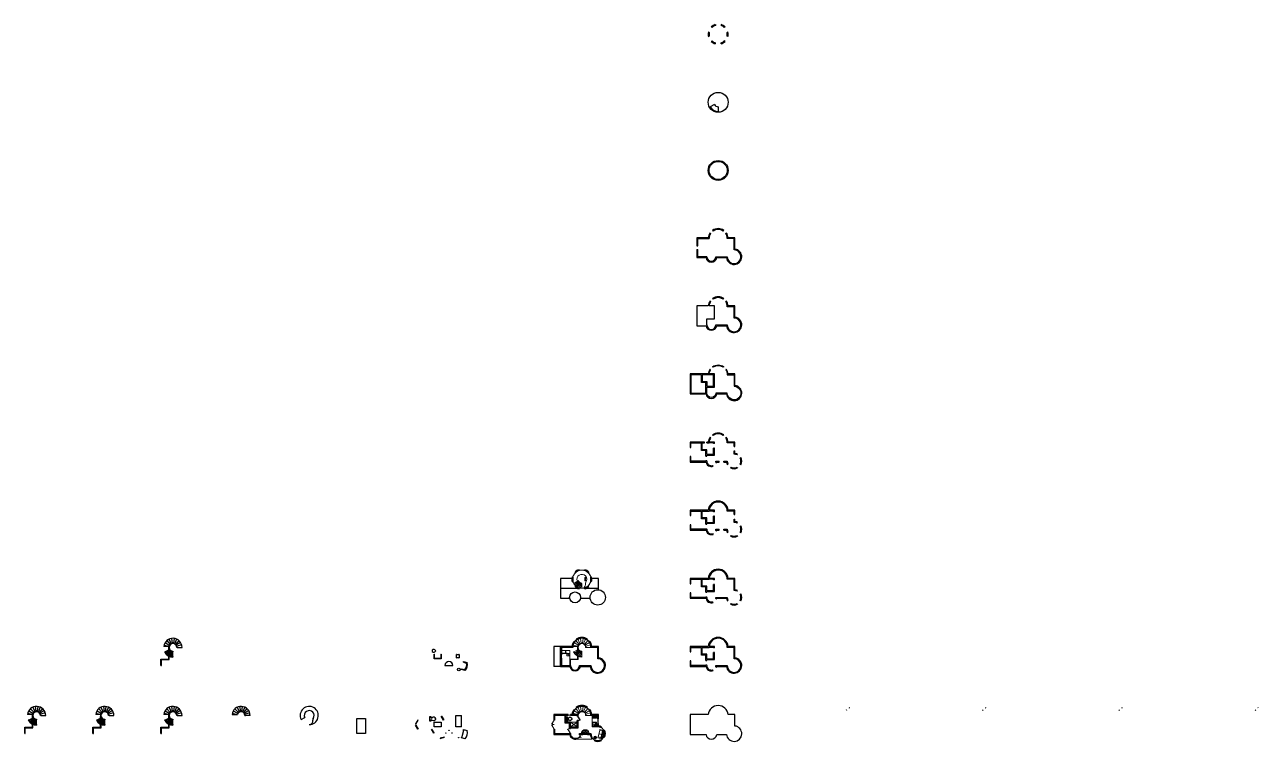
# Model space of a CAD drawing. Header units: inches. Extents: x -2679 to 3837, y 79 to 3866.
import ezdxf

# ---------------------------------------------------------------- set-up
doc = ezdxf.new("R2010")
doc.units = ezdxf.units.IN
doc.header["$MEASUREMENT"] = 0
doc.linetypes.add('DASHDOT', pattern=[1, 0.5, -0.25, 0, -0.25])
for name, color, linetype in [('3d 1st Floor', 248, 'Continuous'), ('Exterior Wall Center', 7, 'DASHDOT'), ('Exterior Walls', 170, 'Continuous'), ('Interior Wall Center', 50, 'DASHDOT'), ('Interior Walls', 152, 'Continuous'), ('Outline', 8, 'Continuous'), ('Roof', 32, 'Continuous')]:
    doc.layers.add(name, color=color, linetype=linetype)
for name, color, linetype, lineweight in [('Bathroom', 122, 'Continuous', 9), ('Door', 22, 'Continuous', 9), ('Furniture', 112, 'Continuous', 9), ('Kitchen', 94, 'Continuous', 9), ('Porch', 243, 'Continuous', 9), ('Railing', 190, 'Continuous', 9), ('Stair', 224, 'Continuous', 9), ('Windows', 12, 'Continuous', 9)]:
    doc.layers.add(name, color=color, linetype=linetype, lineweight=lineweight)

# ---------------------------------------------------------------- blocks, each defined once
blk = doc.blocks.new('Door - Left Hung 36 in.')
blk.add_lwpolyline([(0.8, -1.3), (0, 0), (31.2, 18), (31.9, 16.7)], close=True)
blk.add_arc((0, 0), 36, 0, 37.31013)
blk = doc.blocks.new('Door - Right Hung 36 in.')
blk.add_lwpolyline([(-0.8, -1.3), (0, 0), (-31.2, 18), (-31.9, 16.7)], close=True)
blk.add_arc((0, 0), 36, 142.68987, 180)
blk = doc.blocks.new('Toilet - top')
for p, q in [((-10, -8.5), (-8, -8.5)), ((-10, -9.5), (-10, -8.5)), ((-7, -9.5), (-10, -9.5)), ((-8, -8.5), (-8, -8)), ((-7, -8), (-7, -9.5)), ((-4, -8), (-6, -14)), ((4, -14), (-4, -14)), ((4, -8), (6, -14)), ((9.5, -6), (9.5, -2))]:
    blk.add_line(p, q)
blk.add_lwpolyline([(10.5, -8), (10.5, 0), (-10.5, 0), (-10.5, -8)], close=True)
for points in [[(-9.5, -2), (-9.5, -6)], [(8.5, -1), (-8.5, -1)], [(-8.5, -7), (8.5, -7)]]:
    blk.add_lwpolyline(points)
for centre, radius, start, end in [((-8.6, -1.9), 0.884, 81.8699, 188.1301), ((-8.6, -6.1), 0.884, 171.8699, 278.1301), ((3.5, -21.6), 12.2, 141.46911, 247.97143), ((4.2, -21.8), 11.3, 136.36773, 238.94682), ((0, -27.9), 4, 245.73182, 294.26817), ((0, -29), 4, 254.86053, 285.13947), ((-3.5, -21.6), 12.2, 292.02843, 38.53071), ((-4.2, -21.8), 11.3, 301.05301, 43.63209), ((8.6, -1.9), 0.884, 351.8699, 98.1301), ((8.6, -6.1), 0.884, 261.8699, 8.1301)]:
    blk.add_arc(centre, radius, start, end)
blk = doc.blocks.new('Faucet - single handle top')
for p, q in [((0.1, -0.3), (-2.3, -4.3)), ((-2.3, -4.3), (-1.4, -4.8)), ((-1.4, -4.8), (0.6, -0.5)), ((-0.1, -1.9), (3.6, -8.2)), ((4.4, -7.7), (0.7, -1.2))]:
    blk.add_line(p, q)
for points in [[(-0.9, -2), (-6, -2), (-6, 0), (6, 0), (6, -2), (1.2, -2)], [(0, -2), (-0.1, -2)]]:
    blk.add_lwpolyline(points)
for centre, radius, start, end in [((0, -1), 0.75, 269.2246, 216.2304), ((4, -7.9), 0.5, 210, 30)]:
    blk.add_arc(centre, radius, start, end)
blk = doc.blocks.new('Sofa - Roundback Loveseat 5 ft.')
at = {"linetype": 'Continuous'}
for p, q in [((-24, -33.99998), (-24, -11.46958)), ((-24, -32.44198), (24.00004, -32.44198)), ((-23.9998, -13.38178), (23.99986, -13.38178)), ((0, -32.44198), (0, -5.99998)), ((24.00004, -33.99998), (24.00004, -11.46958))]:
    blk.add_line(p, q, dxfattribs=at)
for points in [[(-24, -33.99998), (-30, -33.99998), (-30, -7.99998)], [(30.00004, -7.99998), (30.00004, -33.99998), (24.00004, -33.99998)]]:
    blk.add_lwpolyline(points, dxfattribs=at)
for centre, radius, start, end in [((0, -60.24998), 60.24998, 60.13715, 119.8628), ((0, -61.38438), 55.38444, 64.32083, 115.6792)]:
    blk.add_arc(centre, radius, start, end, dxfattribs=at)
blk = doc.blocks.new('Lamp - Table')
at = {"linetype": 'Continuous'}
for p, q in [((-1, 0), (-7, 0)), ((0, 3), (-3, 0)), ((-3, 0), (0, -3)), ((0, 7), (0, 1)), ((3, 0), (0, 3)), ((0, -3), (3, 0)), ((1, 0), (7, 0)), ((0, -1), (0, -7))]:
    blk.add_line(p, q, dxfattribs=at)
for radius in [7, 1]:
    blk.add_circle((0, 0), radius, dxfattribs=at)

msp = doc.modelspace()

# ---------------------------------------------------------------- linework, layer by layer
at = {"layer": '3d 1st Floor', "extrusion": (0, 1, 0)}
for p, q in [((1664.3, 243, 72), (1661, 246.3, 72)), ((2384.3, 243, 72), (2381, 246.3, 72)), ((3104.3, 243, 72), (3101, 246.3, 72)), ((3824.3, 243, 72), (3821, 246.3, 72))]:
    msp.add_line(p, q, dxfattribs=at)
at = {"layer": '3d 1st Floor'}
for p, q in [((1673.7, 259, 72), (1677, 255.7, 72)), ((2393.7, 259, 72), (2397, 255.7, 72)), ((3113.7, 259, 72), (3117, 255.7, 72)), ((3833.7, 259, 72), (3837, 255.7, 72))]:
    msp.add_line(p, q, dxfattribs=at)
at = {"layer": 'Bathroom'}
for p, q in [((204, 180), (240, 156)), ((240, 180), (204, 156)), ((204, 156), (204, 180)), ((204, 180), (240, 180)), ((240, 156), (204, 156)), ((240, 180), (240, 156))]:
    msp.add_line(p, q, dxfattribs=at)
at = {"layer": 'Exterior Wall Center'}
for p, q in [((180, 578.3), (153.7, 578.3)), ((153.7, 578.3), (153.7, 537)), ((213.8, 578.3), (180, 578.3)), ((350.3, 578.3), (314.2, 578.3)), ((350.3, 518.2), (350.3, 578.3)), ((153.7, 519), (153.7, 477.7)), ((153.7, 477.7), (201.8, 477.7)), ((254.2, 477.7), (309.8, 477.7)), ((180, 218.3), (117.7, 218.3)), ((117.7, 218.3), (117.7, 192)), ((192, 218.3), (180, 218.3)), ((213.8, 218.3), (204, 218.3)), ((350.3, 218.3), (314.2, 218.3)), ((350.3, 198), (350.3, 218.3)), ((117.7, 144), (117.7, 117.7)), ((350.3, 158.2), (350.3, 174)), ((117.7, 117.7), (201.8, 117.7)), ((254.2, 117.7), (270, 117.7)), ((294, 117.7), (309.8, 117.7))]:
    msp.add_line(p, q, dxfattribs=at)
for centre, radius, start, end in [((264, 936), 50.3, 107.35729, 132.64271), ((264, 936), 50.3, 47.35729, 72.64271), ((264, 936), 50.3, 167.35729, 192.64271), ((264, 936), 50.3, 347.35729, 12.64271), ((264, 936), 50.3, 227.35729, 252.64271), ((264, 936), 50.3, 287.35729, 312.64271), ((264, 576), 50.3, 145.31138, 177.40097), ((264, 576), 50.3, 55.31138, 124.68862), ((264, 576), 50.3, 2.59903, 34.68862), ((228, 480), 26.3, 184.97712, 354.84032), ((348, 480), 38.3, 183.41462, 86.58538), ((264, 216), 50.3, 55.31138, 124.68862), ((264, 216), 50.3, 145.31138, 177.40097), ((264, 216), 50.3, 2.59903, 34.68862), ((348, 120), 38.3, 63.26905, 86.58538), ((348, 120), 38.3, 333.26905, 26.73095), ((228, 120), 26.3, 184.97712, 287.83072), ((228, 120), 26.3, 342.16928, 355.02288), ((348, 120), 38.3, 183.41462, 206.73095), ((348, 120), 38.3, 243.26905, 296.73095)]:
    msp.add_arc(centre, radius, start, end, dxfattribs=at)
at = {"layer": 'Exterior Walls'}
for p, q in [((249, 986.4), (249, 981.6)), ((279, 986.4), (279, 981.6)), ((212.9, 948.2), (217, 945.8)), ((212.9, 923.8), (217, 926.2)), ((227.9, 974.2), (232, 971.8)), ((300.1, 974.2), (296, 971.8)), ((315.1, 948.2), (311, 945.8)), ((315.1, 923.8), (311, 926.2)), ((227.9, 897.8), (232, 900.2)), ((249, 885.6), (249, 890.4)), ((279, 885.6), (279, 890.4)), ((300.1, 897.8), (296, 900.2)), ((224.3, 603), (221, 606.3)), ((237, 615.7), (233.7, 619)), ((291, 615.7), (294.3, 619)), ((303.7, 603), (307, 606.3)), ((180, 580.6), (151.4, 580.6)), ((151.4, 580.6), (151.4, 537)), ((151.4, 537), (156, 537)), ((180, 580.1), (151.9, 580.1)), ((151.9, 580.1), (151.9, 537)), ((180, 576.5), (155.5, 576.5)), ((155.5, 576.5), (155.5, 537)), ((180, 576), (156, 576)), ((156, 576), (156, 537)), ((211.6, 580.6), (180, 580.6)), ((212.1, 580.1), (180, 580.1)), ((215.5, 576.5), (180, 576.5)), ((216, 576), (180, 576)), ((348, 576), (312, 576)), ((348.5, 576.5), (312.5, 576.5)), ((352.1, 580.1), (315.9, 580.1)), ((352.6, 580.6), (316.4, 580.6)), ((348, 516), (348, 576)), ((348.5, 516.5), (348.5, 576.5)), ((352.1, 519.9), (352.1, 580.1)), ((352.6, 520.3), (352.6, 580.6)), ((151.4, 519), (156, 519)), ((151.4, 519), (151.4, 475.4)), ((151.4, 475.4), (199.8, 475.4)), ((151.9, 519), (151.9, 475.9)), ((151.9, 475.9), (200.2, 475.9)), ((155.5, 519), (155.5, 479.5)), ((155.5, 479.5), (203.5, 479.5)), ((156, 519), (156, 480)), ((156, 480), (204, 480)), ((252, 480), (312, 480)), ((252.5, 479.5), (311.5, 479.5)), ((255.8, 475.9), (308.1, 475.9)), ((256.2, 475.4), (307.7, 475.4)), ((180, 220.6), (115.4, 220.6)), ((115.4, 220.6), (115.4, 192)), ((180, 220.1), (115.9, 220.1)), ((115.9, 220.1), (115.9, 192)), ((180, 216.5), (119.5, 216.5)), ((119.5, 216.5), (119.5, 192)), ((180, 216), (120, 216)), ((120, 216), (120, 192)), ((192, 220.6), (180, 220.6)), ((192, 220.1), (180, 220.1)), ((192, 216.5), (180, 216.5)), ((192, 216), (180, 216)), ((192, 216), (192, 220.6)), ((204, 216), (204, 220.6)), ((211.6, 220.6), (204, 220.6)), ((212.1, 220.1), (204, 220.1)), ((215.5, 216.5), (204, 216.5)), ((216, 216), (204, 216)), ((224.3, 243), (221, 246.3)), ((237, 255.7), (233.7, 259)), ((291, 255.7), (294.3, 259)), ((303.7, 243), (307, 246.3)), ((348, 216), (312, 216)), ((348.5, 216.5), (312.5, 216.5)), ((352.1, 220.1), (315.9, 220.1)), ((352.6, 220.6), (316.4, 220.6)), ((348, 198), (348, 216)), ((352.6, 198), (348, 198)), ((348.5, 198), (348.5, 216.5)), ((352.1, 198), (352.1, 220.1)), ((352.6, 198), (352.6, 220.6)), ((120, 192), (115.4, 192)), ((115.4, 144), (120, 144)), ((115.4, 144), (115.4, 115.4)), ((115.9, 144), (115.9, 115.9)), ((119.5, 144), (119.5, 119.5)), ((120, 144), (120, 120)), ((352.6, 174), (348, 174)), ((348, 156), (348, 174)), ((348.5, 156.5), (348.5, 174)), ((352.1, 159.9), (352.1, 174)), ((352.6, 160.3), (352.6, 174)), ((363.5, 152.5), (366.9, 155.9)), ((380.5, 135.5), (383.9, 138.9)), ((115.4, 115.4), (199.8, 115.4)), ((115.9, 115.9), (200.2, 115.9)), ((119.5, 119.5), (203.5, 119.5)), ((120, 120), (204, 120)), ((234.2, 96.8), (237.8, 93.2)), ((251.2, 113.8), (254.8, 110.2)), ((252, 120), (270, 120)), ((252.5, 119.5), (270, 119.5)), ((255.8, 115.9), (270, 115.9)), ((256.2, 115.4), (270, 115.4)), ((270, 115.4), (270, 120)), ((294, 120), (312, 120)), ((294, 115.4), (294, 120)), ((294, 119.5), (311.5, 119.5)), ((294, 115.9), (308.1, 115.9)), ((294, 115.4), (307.7, 115.4)), ((315.5, 104.5), (312.1, 101.1)), ((332.5, 87.5), (329.1, 84.1)), ((363.5, 87.5), (366.9, 84.1)), ((380.5, 104.5), (383.9, 101.1))]:
    msp.add_line(p, q, dxfattribs=at)
for centre, radius, start, end in [((264, 936), 52.6, 106.58205, 133.41795), ((264, 936), 52.1, 106.73936, 133.26064), ((264, 936), 48.5, 108.02343, 131.97657), ((264, 936), 48, 108.20996, 131.79004), ((264, 936), 52.6, 46.58205, 73.41795), ((264, 936), 52.1, 46.73936, 73.26064), ((264, 936), 48.5, 48.02343, 71.97657), ((264, 936), 48, 48.20996, 71.79004), ((264, 936), 52.6, 166.58205, 193.41795), ((264, 936), 52.1, 166.73936, 193.26064), ((264, 936), 48.5, 168.02343, 191.97657), ((264, 936), 48, 168.20996, 191.79004), ((264, 936), 48, 348.20996, 11.79004), ((264, 936), 48.5, 348.02343, 11.97657), ((264, 936), 52.1, 346.73936, 13.26064), ((264, 936), 52.6, 346.58205, 13.41795), ((264, 936), 52.6, 226.58205, 253.41795), ((264, 936), 52.1, 226.73936, 253.26064), ((264, 936), 48.5, 228.02343, 251.97657), ((264, 936), 48, 228.20996, 251.79004), ((264, 936), 48, 288.20996, 311.79004), ((264, 936), 48.5, 288.02343, 311.97657), ((264, 936), 52.1, 286.73936, 313.26064), ((264, 936), 52.6, 286.58205, 313.41795), ((264, 576), 52.6, 144.85951, 175.02288), ((264, 576), 52.1, 144.9513, 175.50679), ((264, 576), 48.5, 145.69866, 179.43271), ((264, 576), 48, 145.80692, 180), ((264, 576), 52.6, 54.85951, 125.14049), ((264, 576), 52.1, 54.9513, 125.0487), ((264, 576), 48.5, 55.69866, 124.30134), ((264, 576), 48, 55.80692, 124.19308), ((264, 576), 48, 0, 34.19308), ((264, 576), 48.5, 0.56729, 34.30134), ((264, 576), 52.1, 4.49321, 35.0487), ((264, 576), 52.6, 4.97712, 35.14049), ((228, 480), 28.6, 189.18739, 350.81261), ((228, 480), 28.1, 188.3546, 351.58775), ((228, 480), 24.5, 181.12352, 358.79215), ((228, 480), 24, 180, 0), ((348, 480), 40.6, 186.45518, 83.54482), ((348, 480), 40.1, 185.84262, 84.15738), ((348, 480), 36.5, 180.75391, 89.24609), ((348, 480), 36, 180, 90), ((264, 216), 52.6, 54.85951, 125.14049), ((264, 216), 52.1, 54.9513, 125.0487), ((264, 216), 48.5, 55.69866, 124.30134), ((264, 216), 48, 55.80692, 124.19308), ((264, 216), 52.6, 144.85951, 175.02288), ((264, 216), 52.1, 144.9513, 175.50679), ((264, 216), 48.5, 145.69866, 179.43271), ((264, 216), 48, 145.80692, 180), ((264, 216), 48, 0, 34.19308), ((264, 216), 48.5, 0.56729, 34.30134), ((264, 216), 52.1, 4.49321, 35.0487), ((264, 216), 52.6, 4.97712, 35.14049), ((348, 120), 36, 64.47122, 90), ((348, 120), 36.5, 64.2049, 89.24609), ((348, 120), 40.1, 62.42164, 84.15738), ((348, 120), 40.6, 62.20899, 83.54482), ((348, 120), 36, 334.47122, 25.52878), ((348, 120), 36.5, 334.2049, 25.7951), ((348, 120), 40.1, 332.42164, 27.57836), ((348, 120), 40.6, 332.20899, 27.79101), ((228, 120), 28.6, 189.18739, 290.1548), ((228, 120), 28.1, 188.3546, 289.70047), ((228, 120), 24.5, 181.12352, 285.64653), ((228, 120), 24, 180, 285), ((228, 120), 24, 345, 0), ((228, 120), 24.5, 344.35347, 358.87648), ((228, 120), 28.1, 340.29953, 351.6454), ((228, 120), 28.6, 339.8452, 350.81261), ((348, 120), 40.6, 186.45518, 207.79101), ((348, 120), 40.1, 185.84262, 207.57836), ((348, 120), 36.5, 180.75391, 205.7951), ((348, 120), 36, 180, 205.52878), ((348, 120), 40.6, 242.20899, 297.79101), ((348, 120), 40.1, 242.42164, 297.57836), ((348, 120), 36.5, 244.2049, 295.7951), ((348, 120), 36, 244.47122, 295.52878)]:
    msp.add_arc(centre, radius, start, end, dxfattribs=at)
at = {"layer": 'Furniture'}
msp.add_line((221, 914.6), (240.2, 925.7), dxfattribs=at)
at = {"layer": 'Furniture', "linetype": 'Continuous'}
for p, q in [((280.2, 944.5), (281.2, 944.5)), ((280.2, 927.5), (280.2, 944.5)), ((280.2, 927.5), (281.2, 927.5)), ((282.1, 938), (283.2, 938)), ((283.2, 934), (282.1, 934)), ((283.2, 944.5), (284.2, 944.5)), ((283.2, 927.5), (283.2, 944.5)), ((283.2, 927.5), (284.2, 927.5)), ((287.8, 946.5), (285.2, 946.5)), ((285.2, 942.5), (289.1, 942.5)), ((289.1, 929.5), (285.2, 929.5)), ((285.2, 925.5), (287.8, 925.5)), ((156, 480), (156, 560)), ((156, 560), (200.6, 560)), ((156, 545.6), (185.4, 545.6)), ((185.4, 543.2), (156, 543.2)), ((156.9, 558.8), (177.7, 558.8)), ((156.9, 545.6), (156.9, 558.8)), ((177.7, 558.8), (177.7, 545.6)), ((178.9, 558.8), (199.7, 558.8)), ((178.9, 545.6), (178.9, 558.8)), ((200.6, 530.4), (185.4, 545.6)), ((185.4, 545.6), (185.4, 530.4)), ((185.4, 530.4), (200.6, 530.4)), ((199.7, 543.6), (187.4, 543.6)), ((199.7, 558.8), (199.7, 543.6)), ((200.6, 560), (200.6, 480)), ((200.6, 480), (156, 480)), ((261, 120), (303, 120))]:
    msp.add_line(p, q, dxfattribs=at)
for points in [[(300.1, 130.6), (298.4, 131), (294.5, 131.8), (291.1, 132.4), (288.3, 132.9), (286, 133.3), (284.1, 133.5), (282.4, 133.7), (281.1, 133.9), (279.9, 134), (278.9, 134.1), (277.9, 134.2), (277, 134.2), (276.2, 134.3), (275.3, 134.3), (274.3, 134.4), (273.2, 134.4), (272, 134.4), (270.7, 134.4), (269.2, 134.4), (267.7, 134.4), (266.7, 134.4)], [(272.8, 138.9), (274.6, 139), (277.2, 139.1), (279.6, 139.2), (281.8, 139.3), (283.8, 139.3), (285.7, 139.4), (287.5, 139.3), (289.4, 139.3), (290.4, 139.2)], [(261.9, 125.9), (264, 125.7), (266.5, 125.4), (268.6, 125.2), (270.4, 124.9), (271.8, 124.6), (273, 124.4), (274, 124.1), (274.9, 123.9), (275.7, 123.7), (276.4, 123.4), (277.1, 123.2), (277.8, 123), (278.4, 122.7), (279, 122.5), (279.5, 122.3), (280.1, 122), (280.6, 121.8), (281.1, 121.5), (281.6, 121.3), (282, 121), (282.5, 120.8), (282.9, 120.5), (283.2, 120.3), (283.6, 120)], [(263.4, 129.8), (266.4, 129.5), (270.9, 129), (274.7, 128.5), (277.9, 128.1), (280.5, 127.8), (282.6, 127.5), (284.4, 127.2), (286, 126.9), (287.4, 126.6), (288.6, 126.3), (289.8, 126.1), (290.9, 125.8), (291.9, 125.5), (292.9, 125.3), (293.8, 125), (294.7, 124.7), (295.6, 124.4), (296.6, 124.1), (297.5, 123.8), (298.5, 123.5), (299.5, 123.1), (300.6, 122.8), (301.8, 122.4), (302.9, 122)]]:
    msp.add_lwpolyline(points, dxfattribs=at)
at = {"layer": 'Furniture'}
for centre, radius, start, end in [((264, 936), 48, 270, 206.41668), ((264, 936), 26, 321.87998, 203.3659), ((293.1, 913.2), 11, 141.87998, 192.39639), ((264, 906.8), 18.8, 270, 12.39639), ((282, 120), 21, 0, 180)]:
    msp.add_arc(centre, radius, start, end, dxfattribs=at)
at = {"layer": 'Furniture', "linetype": 'Continuous'}
for centre, radius, start, end in [((245.5, 936), 36.6, 346.5803, 13.4197), ((286.7, 944.5), 2.5, 126.8699, 233.1301), ((286.7, 927.5), 2.5, 126.8699, 233.1301)]:
    msp.add_arc(centre, radius, start, end, dxfattribs=at)
at = {"layer": 'Interior Wall Center'}
for p, q in [((177.7, 177.7), (177.7, 216)), ((242.3, 218.3), (216.1, 218.3)), ((242.3, 213), (242.3, 218.3)), ((201.7, 177.7), (177.7, 177.7)), ((201.7, 156), (201.7, 177.7)), ((201.7, 147), (201.7, 156)), ((204, 153.7), (242.3, 153.7)), ((242.3, 153.7), (242.3, 189))]:
    msp.add_line(p, q, dxfattribs=at)
msp.add_lwpolyline([(201.7, 120), (201.7, 123)], dxfattribs=at)
at = {"layer": 'Interior Walls'}
for p, q in [((175.4, 175.4), (175.4, 216)), ((175.4, 216), (180, 216)), ((175.9, 175.9), (175.9, 216)), ((179.5, 179.5), (179.5, 216)), ((180, 180), (180, 216)), ((240.5, 216.5), (216, 216.5)), ((240, 216), (216, 216)), ((244.6, 220.6), (216.2, 220.6)), ((244.1, 220.1), (216.2, 220.1)), ((240, 213), (240, 216)), ((244.6, 213), (240, 213)), ((240.5, 213), (240.5, 216.5)), ((244.1, 213), (244.1, 220.1)), ((244.6, 213), (244.6, 220.6)), ((199.4, 175.4), (175.4, 175.4)), ((199.9, 175.9), (175.9, 175.9)), ((203.5, 179.5), (179.5, 179.5)), ((204, 180), (180, 180)), ((199.4, 156), (199.4, 175.4)), ((199.4, 147), (199.4, 156)), ((199.4, 147), (204, 147)), ((199.9, 156), (199.9, 175.9)), ((199.9, 147), (199.9, 156)), ((203.5, 156), (203.5, 179.5)), ((203.5, 147), (203.5, 156)), ((204, 156), (204, 180)), ((204, 147), (204, 156)), ((204, 156), (240, 156)), ((204, 155.5), (240.5, 155.5)), ((204, 151.9), (244.1, 151.9)), ((204, 151.4), (244.6, 151.4)), ((240, 156), (240, 189)), ((244.6, 189), (240, 189)), ((240.5, 155.5), (240.5, 189)), ((244.1, 151.9), (244.1, 189)), ((244.6, 151.4), (244.6, 189)), ((199.4, 123), (204, 123)), ((199.4, 120), (204, 120))]:
    msp.add_line(p, q, dxfattribs=at)
for points in [[(199.4, 120), (199.4, 123)], [(199.9, 120), (199.9, 123)], [(203.5, 120), (203.5, 123)], [(204, 120), (204, 123)]]:
    msp.add_lwpolyline(points, dxfattribs=at)
msp.add_arc((264, 216), 48, 174.54868, 180, dxfattribs=at)
at = {"layer": 'Kitchen'}
for p, q in [((318, 156), (318, 216)), ((318, 216), (348, 216)), ((321, 201), (321, 213)), ((342, 213), (321, 213)), ((342, 201), (321, 201)), ((342, 213), (342, 201)), ((348, 156), (348, 216)), ((348, 156), (318, 156)), ((337, 180), (337, 159))]:
    msp.add_line(p, q, dxfattribs=at)
for points in [[(321, 160.5), (321, 178.5)], [(322.5, 180), (339.5, 180)], [(322.5, 161.5), (322.5, 177.5)], [(339.5, 159), (322.5, 159)], [(323.5, 178.5), (334.5, 178.5)], [(334.5, 160.5), (323.5, 160.5)], [(335.5, 177.5), (335.5, 161.5)], [(341, 178.5), (341, 160.5)]]:
    msp.add_lwpolyline(points, dxfattribs=at)
for centre, radius in [((327, 207), 4), ((327, 207), 3), ((327, 207), 2), ((327, 207), 1), ((336, 207), 3), ((336, 207), 2), ((336, 207), 1), ((329, 169.5), 1), ((329, 169.5), 0.5)]:
    msp.add_circle(centre, radius, dxfattribs=at)
for centre, radius, start, end in [((322.5, 178.5), 1.5, 90, 180), ((322.5, 160.5), 1.5, 180, 270), ((323.5, 177.5), 1, 90, 180), ((323.5, 161.5), 1, 180, 270), ((334.5, 177.5), 1, 0, 90), ((334.5, 161.5), 1, 270, 0), ((339.5, 178.5), 1.5, 0, 90), ((339.5, 160.5), 1.5, 270, 0)]:
    msp.add_arc(centre, radius, start, end, dxfattribs=at)
at = {"layer": 'Outline'}
for p, q in [((947.9, 3854.2), (952, 3851.8)), ((969, 3866.4), (969, 3861.6)), ((999, 3866.4), (999, 3861.6)), ((1020.1, 3854.2), (1016, 3851.8)), ((932.9, 3828.2), (937, 3825.8)), ((932.9, 3803.8), (937, 3806.2)), ((947.9, 3777.8), (952, 3780.2)), ((1020.1, 3777.8), (1016, 3780.2)), ((1035.1, 3828.2), (1031, 3825.8)), ((1035.1, 3803.8), (1031, 3806.2)), ((969, 3765.6), (969, 3770.4)), ((999, 3765.6), (999, 3770.4)), ((964.1, 3444.5), (942.4, 3432)), ((984, 3433), (984, 3408)), ((931.6, 2740.6), (871.4, 2740.6)), ((871.4, 2740.6), (871.4, 2697)), ((941, 2766.3), (944.3, 2763)), ((953.7, 2779), (957, 2775.7)), ((1011, 2775.7), (1014.3, 2779)), ((1023.7, 2763), (1027, 2766.3)), ((1072.6, 2740.6), (1036.4, 2740.6)), ((1072.6, 2680.3), (1072.6, 2740.6)), ((871.4, 2697), (876, 2697)), ((871.4, 2679), (871.4, 2635.4)), ((871.4, 2679), (876, 2679)), ((876, 2697), (876, 2736)), ((876, 2736), (936, 2736)), ((876, 2640), (876, 2679)), ((1068, 2736), (1032, 2736)), ((1068, 2676), (1068, 2736)), ((871.4, 2635.4), (919.8, 2635.4)), ((924, 2640), (876, 2640)), ((972, 2640), (1032, 2640)), ((976.2, 2635.4), (1027.7, 2635.4)), ((953.7, 2419), (957, 2415.7)), ((1011, 2415.7), (1014.3, 2419)), ((931.6, 2380.6), (871.4, 2380.6)), ((871.4, 2380.6), (871.4, 2275.4)), ((964.6, 2380.6), (936.2, 2380.6)), ((941, 2406.3), (944.3, 2403)), ((964.6, 2311.4), (964.6, 2380.6)), ((1023.7, 2403), (1027, 2406.3)), ((1068, 2376), (1032, 2376)), ((1072.6, 2380.6), (1036.4, 2380.6)), ((1068, 2316), (1068, 2376)), ((1072.6, 2320.3), (1072.6, 2380.6)), ((924, 2280), (924, 2311.4)), ((924, 2311.4), (964.6, 2311.4)), ((871.4, 2275.4), (919.8, 2275.4)), ((972, 2280), (1032, 2280)), ((976.2, 2275.4), (1027.7, 2275.4)), ((957, 1695.7), (953.7, 1699)), ((1011, 1695.7), (1014.3, 1699)), ((912, 1660.6), (835.4, 1660.6)), ((835.4, 1660.6), (835.4, 1632)), ((835.4, 1632), (840, 1632)), ((840, 1632), (840, 1656)), ((840, 1656), (895.4, 1656)), ((895.4, 1615.4), (895.4, 1656)), ((900, 1620), (900, 1656)), ((900, 1656), (912, 1656)), ((912, 1656), (912, 1660.6)), ((931.6, 1660.6), (924, 1660.6)), ((924, 1656), (924, 1660.6)), ((924, 1656), (936, 1656)), ((960, 1656), (936, 1656)), ((964.6, 1660.6), (936.2, 1660.6)), ((944.3, 1683), (941, 1686.3)), ((960, 1653), (960, 1656)), ((964.6, 1653), (960, 1653)), ((964.6, 1653), (964.6, 1660.6)), ((1023.7, 1683), (1027, 1686.3)), ((1068, 1656), (1032, 1656)), ((1072.6, 1660.6), (1036.4, 1660.6)), ((1068, 1638), (1068, 1656)), ((1068, 1638), (1072.6, 1638)), ((1072.6, 1638), (1072.6, 1660.6)), ((840, 1584), (835.4, 1584)), ((835.4, 1584), (835.4, 1555.4)), ((840, 1560), (840, 1584)), ((919.4, 1615.4), (895.4, 1615.4)), ((924, 1620), (900, 1620)), ((919.4, 1596), (919.4, 1615.4)), ((919.4, 1587), (919.4, 1596)), ((919.4, 1587), (924, 1587)), ((924, 1596), (924, 1620)), ((924, 1596), (960, 1596)), ((924, 1587), (924, 1591.4)), ((924, 1591.4), (964.6, 1591.4)), ((960, 1596), (960, 1629)), ((964.6, 1629), (960, 1629)), ((964.6, 1591.4), (964.6, 1629)), ((1068, 1596), (1068, 1614)), ((1068, 1614), (1072.6, 1614)), ((1072.6, 1600.3), (1072.6, 1614)), ((1083.5, 1592.5), (1086.9, 1595.9)), ((1100.5, 1575.5), (1103.9, 1578.9)), ((835.4, 1555.4), (919.8, 1555.4)), ((919.4, 1560), (840, 1560)), ((919.4, 1563), (924, 1563)), ((954.2, 1536.8), (957.8, 1533.2)), ((974.8, 1550.2), (971.2, 1553.8)), ((972, 1560), (990, 1560)), ((976.2, 1555.4), (990, 1555.4)), ((990, 1555.4), (990, 1560)), ((1014, 1560), (1032, 1560)), ((1014, 1555.4), (1014, 1560)), ((1014, 1555.4), (1027.7, 1555.4)), ((1032.1, 1541.1), (1035.5, 1544.5)), ((1049.1, 1524.1), (1052.5, 1527.5)), ((1083.5, 1527.5), (1086.9, 1524.1)), ((1103.9, 1541.1), (1100.5, 1544.5)), ((931.6, 1300.6), (835.4, 1300.6)), ((835.4, 1300.6), (835.4, 1272)), ((835.4, 1272), (840, 1272)), ((840, 1272), (840, 1296)), ((840, 1296), (895.4, 1296)), ((895.4, 1255.4), (895.4, 1296)), ((919.4, 1255.4), (895.4, 1255.4)), ((900, 1260), (900, 1296)), ((900, 1296), (936, 1296)), ((924, 1260), (900, 1260)), ((919.4, 1236), (919.4, 1255.4)), ((924, 1236), (924, 1260)), ((960, 1296), (936, 1296)), ((964.6, 1300.6), (936.2, 1300.6)), ((960, 1293), (960, 1296)), ((964.6, 1293), (960, 1293)), ((960, 1236), (960, 1269)), ((964.6, 1269), (960, 1269)), ((964.6, 1293), (964.6, 1300.6)), ((964.6, 1231.4), (964.6, 1269)), ((1068, 1296), (1032, 1296)), ((1072.6, 1300.6), (1036.4, 1300.6)), ((1068, 1278), (1068, 1296)), ((1068, 1278), (1072.6, 1278)), ((1068, 1236), (1068, 1254)), ((1068, 1254), (1072.6, 1254)), ((1072.6, 1278), (1072.6, 1300.6)), ((1072.6, 1240.3), (1072.6, 1254)), ((840, 1224), (835.4, 1224)), ((835.4, 1224), (835.4, 1195.4)), ((835.4, 1195.4), (919.8, 1195.4)), ((840, 1200), (840, 1224)), ((919.4, 1200), (840, 1200)), ((919.4, 1227), (919.4, 1236)), ((919.4, 1227), (924, 1227)), ((919.4, 1203), (924, 1203)), ((924, 1236), (960, 1236)), ((924, 1227), (924, 1231.4)), ((924, 1231.4), (964.6, 1231.4)), ((954.2, 1176.8), (957.8, 1173.2)), ((974.8, 1190.2), (971.2, 1193.8)), ((972, 1200), (990, 1200)), ((976.2, 1195.4), (990, 1195.4)), ((990, 1195.4), (990, 1200)), ((1014, 1200), (1032, 1200)), ((1014, 1195.4), (1014, 1200)), ((1014, 1195.4), (1027.7, 1195.4)), ((1032.1, 1181.1), (1035.5, 1184.5)), ((1083.5, 1232.5), (1086.9, 1235.9)), ((1100.5, 1215.5), (1103.9, 1218.9)), ((1103.9, 1181.1), (1100.5, 1184.5)), ((1049.1, 1164.1), (1052.5, 1167.5)), ((1083.5, 1167.5), (1086.9, 1164.1)), ((931.6, 940.6), (835.4, 940.6)), ((835.4, 940.6), (835.4, 912)), ((840, 912), (840, 936)), ((840, 936), (895.4, 936)), ((895.4, 895.4), (895.4, 936)), ((900, 900), (900, 936)), ((900, 936), (936, 936)), ((960, 936), (936, 936)), ((964.6, 940.6), (936.2, 940.6)), ((960, 933), (960, 936)), ((964.6, 933), (960, 933)), ((964.6, 933), (964.6, 940.6)), ((1068, 936), (1032, 936)), ((1072.6, 940.6), (1036.4, 940.6)), ((1068, 876), (1068, 936)), ((1072.6, 880.3), (1072.6, 940.6)), ((835.4, 912), (840, 912)), ((840, 864), (835.4, 864)), ((835.4, 864), (835.4, 835.4)), ((840, 840), (840, 864)), ((919.4, 895.4), (895.4, 895.4)), ((924, 900), (900, 900)), ((919.4, 876), (919.4, 895.4)), ((919.4, 867), (919.4, 876)), ((919.4, 867), (924, 867)), ((924, 876), (924, 900)), ((924, 876), (960, 876)), ((924, 867), (924, 871.4)), ((924, 871.4), (964.6, 871.4)), ((960, 876), (960, 909)), ((964.6, 909), (960, 909)), ((964.6, 871.4), (964.6, 909)), ((1083.5, 872.5), (1086.9, 875.9)), ((1100.5, 855.5), (1103.9, 858.9)), ((835.4, 835.4), (919.8, 835.4)), ((919.4, 840), (840, 840)), ((919.4, 843), (924, 843)), ((954.2, 816.8), (957.8, 813.2)), ((974.8, 830.2), (971.2, 833.8)), ((972, 840), (1032, 840)), ((976.2, 835.4), (1027.7, 835.4)), ((1032.1, 821.1), (1035.5, 824.5)), ((1049.1, 804.1), (1052.5, 807.5)), ((1083.5, 807.5), (1086.9, 804.1)), ((1103.9, 821.1), (1100.5, 824.5)), ((-1942.4, 588.4), (-1918.2, 581.9)), ((-1936.9, 601.1), (-1915.6, 588)), ((-1928.1, 611.7), (-1911.4, 593.1)), ((-1916.7, 619.3), (-1905.9, 596.7)), ((-1903.5, 623.4), (-1899.6, 598.7)), ((-1889.7, 623.6), (-1893, 598.8)), ((-1876.5, 619.9), (-1886.7, 597)), ((-1864.8, 612.5), (-1881.1, 593.5)), ((-1855.7, 602.1), (-1876.7, 588.5)), ((-1850, 589.6), (-1874, 582.5)), ((-1918.5, 580.6), (-1943.8, 580.6)), ((-1937.6, 552), (-1940.2, 550.5)), ((-1937.6, 552), (-1915.9, 564.5)), ((-1914, 561.7), (-1933.5, 546.1)), ((-1911.6, 559.2), (-1928.6, 540.8)), ((-1908.9, 557), (-1923, 536.3)), ((-1918.4, 533.6), (-1918.4, 571.1)), ((-1918.4, 514.4), (-1918.4, 530.2)), ((-1906, 555.3), (-1916.8, 532.8)), ((-1915.4, 571.4), (-1915.4, 580.6)), ((-1915.4, 532.1), (-1915.4, 563.8)), ((-1915.4, 511.4), (-1915.4, 528.9)), ((-1902.8, 554.1), (-1910.1, 530.1)), ((-1899.4, 553.3), (-1903.2, 528.5)), ((-1896, 556), (-1896, 553)), ((-1896, 528), (-1896, 553)), ((-1896, 528), (-1896, 525)), ((-1873, 576), (-1876, 576)), ((-1873, 576), (-1848, 576)), ((-526, 562), (-526, 554)), ((-516, 516), (-516, 540)), ((-516, 540), (-514.5, 540)), ((-514.5, 517.5), (-514.5, 540)), ((-481.5, 540), (-481.5, 517.5)), ((-481.5, 540), (-480, 540)), ((-480, 540), (-480, 516)), ((931.6, 580.6), (835.4, 580.6)), ((835.4, 580.6), (835.4, 552)), ((835.4, 552), (840, 552)), ((840, 552), (840, 576)), ((840, 576), (895.4, 576)), ((895.4, 535.4), (895.4, 576)), ((919.4, 535.4), (895.4, 535.4)), ((900, 540), (900, 576)), ((900, 576), (936, 576)), ((924, 540), (900, 540)), ((919.4, 516), (919.4, 535.4)), ((924, 516), (924, 540)), ((960, 576), (936, 576)), ((964.6, 580.6), (936.2, 580.6)), ((960, 573), (960, 576)), ((964.6, 573), (960, 573)), ((960, 516), (960, 549)), ((964.6, 549), (960, 549)), ((964.6, 573), (964.6, 580.6)), ((964.6, 511.4), (964.6, 549)), ((1068, 576), (1032, 576)), ((1072.6, 580.6), (1036.4, 580.6)), ((1068, 516), (1068, 576)), ((1072.6, 520.3), (1072.6, 580.6)), ((-1959, 480), (-1959, 514.4)), ((-1959, 514.4), (-1918.4, 514.4)), ((-1959, 480), (-1956, 480)), ((-1956, 480), (-1956, 511.4)), ((-1956, 511.4), (-1915.4, 511.4)), ((-480, 516), (-516, 516)), ((-481.5, 517.5), (-514.5, 517.5)), ((840, 504), (835.4, 504)), ((835.4, 504), (835.4, 475.4)), ((835.4, 475.4), (919.8, 475.4)), ((840, 480), (840, 504)), ((919.4, 480), (840, 480)), ((919.4, 507), (919.4, 516)), ((919.4, 507), (924, 507)), ((919.4, 483), (924, 483)), ((924, 516), (960, 516)), ((924, 507), (924, 511.4)), ((924, 511.4), (964.6, 511.4)), ((954.2, 456.8), (957.8, 453.2)), ((974.8, 470.2), (971.2, 473.8)), ((972, 480), (1032, 480)), ((976.2, 475.4), (1027.7, 475.4)), ((-2623.5, 263.4), (-2619.6, 238.7)), ((-2609.7, 263.6), (-2613, 238.8)), ((-2263.5, 263.4), (-2259.6, 238.7)), ((-2249.7, 263.6), (-2253, 238.8)), ((-1903.5, 263.4), (-1899.6, 238.7)), ((-1889.7, 263.6), (-1893, 238.8)), ((-1543.5, 263.4), (-1539.6, 238.7)), ((-1529.7, 263.6), (-1533, 238.8)), ((-2638.5, 220.6), (-2663.8, 220.6)), ((-2662.4, 228.4), (-2638.2, 221.9)), ((-2657.6, 192), (-2635.9, 204.5)), ((-2656.9, 241.1), (-2635.6, 228)), ((-2634, 201.7), (-2653.5, 186.1)), ((-2631.6, 199.2), (-2648.6, 180.8)), ((-2648.1, 251.7), (-2631.4, 233.1)), ((-2628.9, 197), (-2643, 176.3)), ((-2638.4, 173.6), (-2638.4, 211.1)), ((-2636.7, 259.3), (-2625.9, 236.7)), ((-2635.4, 211.4), (-2635.4, 220.6)), ((-2635.4, 172.1), (-2635.4, 203.8)), ((-2616, 196), (-2616, 193)), ((-2596.5, 259.9), (-2606.7, 237)), ((-2584.8, 252.5), (-2601.1, 233.5)), ((-2575.7, 242.1), (-2596.7, 228.5)), ((-2593, 216), (-2596, 216)), ((-2570, 229.6), (-2594, 222.5)), ((-2593, 216), (-2568, 216)), ((-2278.5, 220.6), (-2303.8, 220.6)), ((-2302.4, 228.4), (-2278.2, 221.9)), ((-2297.6, 192), (-2275.9, 204.5)), ((-2296.9, 241.1), (-2275.6, 228)), ((-2274, 201.7), (-2293.5, 186.1)), ((-2271.6, 199.2), (-2288.6, 180.8)), ((-2288.1, 251.7), (-2271.4, 233.1)), ((-2268.9, 197), (-2283, 176.3)), ((-2278.4, 173.6), (-2278.4, 211.1)), ((-2276.7, 259.3), (-2265.9, 236.7)), ((-2275.4, 211.4), (-2275.4, 220.6)), ((-2275.4, 172.1), (-2275.4, 203.8)), ((-2256, 196), (-2256, 193)), ((-2236.5, 259.9), (-2246.7, 237)), ((-2224.8, 252.5), (-2241.1, 233.5)), ((-2215.7, 242.1), (-2236.7, 228.5)), ((-2233, 216), (-2236, 216)), ((-2210, 229.6), (-2234, 222.5)), ((-2233, 216), (-2208, 216)), ((-1918.5, 220.6), (-1943.8, 220.6)), ((-1942.4, 228.4), (-1918.2, 221.9)), ((-1937.6, 192), (-1915.9, 204.5)), ((-1936.9, 241.1), (-1915.6, 228)), ((-1914, 201.7), (-1933.5, 186.1)), ((-1911.6, 199.2), (-1928.6, 180.8)), ((-1928.1, 251.7), (-1911.4, 233.1)), ((-1908.9, 197), (-1923, 176.3)), ((-1918.4, 173.6), (-1918.4, 211.1)), ((-1916.7, 259.3), (-1905.9, 236.7)), ((-1915.4, 211.4), (-1915.4, 220.6)), ((-1915.4, 172.1), (-1915.4, 203.8)), ((-1896, 196), (-1896, 193)), ((-1876.5, 259.9), (-1886.7, 237)), ((-1864.8, 252.5), (-1881.1, 233.5)), ((-1855.7, 242.1), (-1876.7, 228.5)), ((-1873, 216), (-1876, 216)), ((-1850, 229.6), (-1874, 222.5)), ((-1873, 216), (-1848, 216)), ((-1583.8, 220.6), (-1558.5, 220.6)), ((-1582.4, 228.4), (-1558.2, 221.9)), ((-1576.9, 241.1), (-1555.6, 228)), ((-1568.1, 251.7), (-1551.4, 233.1)), ((-1558.5, 220.6), (-1555.4, 220.6)), ((-1558.5, 220.6), (-1555.4, 220.6)), ((-1558.5, 220.6), (-1555.4, 220.6)), ((-1556.7, 259.3), (-1545.9, 236.7)), ((-1516.5, 259.9), (-1526.7, 237)), ((-1504.8, 252.5), (-1521.1, 233.5)), ((-1495.7, 242.1), (-1516.7, 228.5)), ((-1516, 216), (-1513, 216)), ((-1516, 216), (-1513, 216)), ((-1516, 216), (-1513, 216)), ((-1490, 229.6), (-1514, 222.5)), ((-1488, 216), (-1513, 216)), ((-1219, 194.6), (-1199.8, 205.7)), ((-532, 202), (-526, 204)), ((-402, 156), (-402, 216)), ((-402, 216), (-372, 216)), ((-372, 156), (-372, 216)), ((931.6, 220.6), (835.4, 220.6)), ((835.4, 220.6), (835.4, 115.4)), ((1072.6, 220.6), (1036.4, 220.6)), ((1072.6, 160.3), (1072.6, 220.6)), ((-2679, 120), (-2679, 154.4)), ((-2679, 154.4), (-2638.4, 154.4)), ((-2676, 120), (-2676, 151.4)), ((-2676, 151.4), (-2635.4, 151.4)), ((-2657.6, 192), (-2660.2, 190.5)), ((-2638.4, 154.4), (-2638.4, 170.2)), ((-2626, 195.3), (-2636.8, 172.8)), ((-2635.4, 151.4), (-2635.4, 168.9)), ((-2622.8, 194.1), (-2630.1, 170.1)), ((-2619.4, 193.3), (-2623.2, 168.5)), ((-2616, 168), (-2616, 193)), ((-2616, 168), (-2616, 165)), ((-2319, 120), (-2319, 154.4)), ((-2319, 154.4), (-2278.4, 154.4)), ((-2316, 120), (-2316, 151.4)), ((-2316, 151.4), (-2275.4, 151.4)), ((-2297.6, 192), (-2300.2, 190.5)), ((-2278.4, 154.4), (-2278.4, 170.2)), ((-2266, 195.3), (-2276.8, 172.8)), ((-2275.4, 151.4), (-2275.4, 168.9)), ((-2262.8, 194.1), (-2270.1, 170.1)), ((-2259.4, 193.3), (-2263.2, 168.5)), ((-2256, 168), (-2256, 193)), ((-2256, 168), (-2256, 165)), ((-1959, 120), (-1959, 154.4)), ((-1959, 154.4), (-1918.4, 154.4)), ((-1956, 120), (-1956, 151.4)), ((-1956, 151.4), (-1915.4, 151.4)), ((-1937.6, 192), (-1940.2, 190.5)), ((-1918.4, 154.4), (-1918.4, 170.2)), ((-1906, 195.3), (-1916.8, 172.8)), ((-1915.4, 151.4), (-1915.4, 168.9)), ((-1902.8, 194.1), (-1910.1, 170.1)), ((-1899.4, 193.3), (-1903.2, 168.5)), ((-1896, 168), (-1896, 193)), ((-1896, 168), (-1896, 165)), ((-532, 194), (-526, 192)), ((-516, 156), (-516, 180)), ((-516, 180), (-480, 180)), ((-480, 156), (-516, 156)), ((-480, 180), (-480, 156)), ((-372, 156), (-402, 156)), ((-2679, 120), (-2676, 120)), ((-2319, 120), (-2316, 120)), ((-1959, 120), (-1956, 120)), ((835.4, 115.4), (919.8, 115.4)), ((976.2, 115.4), (1027.7, 115.4))]:
    msp.add_line(p, q, dxfattribs=at)
at = {"layer": 'Outline', "linetype": 'Continuous'}
for p, q in [((-459, 480), (-417, 480)), ((-370.7, 462.7), (-354.4, 458.3)), ((-361.4, 497.5), (-345.1, 493.1)), ((-924, 120), (-924, 200)), ((-924, 200), (-879.4, 200)), ((-879.4, 200), (-879.4, 120)), ((-360.3, 137.1), (-369.6, 102.4)), ((-361.4, 137.5), (-360.3, 137.1)), ((-879.4, 120), (-924, 120)), ((-370.7, 102.7), (-369.6, 102.4))]:
    msp.add_line(p, q, dxfattribs=at)
at = {"layer": 'Outline'}
for points in [[(931.6, 2020.6), (835.4, 2020.6), (835.4, 1915.4), (919.8, 1915.4, 0.851257), (976.2, 1915.4), (1027.7, 1915.4, 2.075288), (1072.6, 1960.3), (1072.6, 2020.6), (1036.4, 2020.6, 0.132378), (1027, 2046.3), (1023.7, 2043, -0.150312), (1032, 2016), (1068, 2016), (1068, 1956, -2.414214), (1032, 1920), (972, 1920, -1), (924, 1920), (924, 1951.4), (964.6, 1951.4), (964.6, 2020.6), (936.2, 2020.6, -0.126071), (944.3, 2043), (941, 2046.3, 0.132378)], [(953.7, 2059, -0.316647), (1014.3, 2059), (1011, 2055.7, 0.307574), (957, 2055.7)]]:
    msp.add_lwpolyline(points, format="xyb", close=True, dxfattribs=at)
for points in [[(895.4, 2016), (840, 2016), (840, 1920), (919.4, 1920), (919.4, 1956), (919.4, 1975.4), (895.4, 1975.4)], [(924, 1980), (924, 1956), (960, 1956), (960, 2016), (936, 2016), (900, 2016), (900, 1980)], [(-478.6, 212.5), (-477.7, 213), (-465.7, 192.2), (-466.6, 191.7)], [(-601.4, 191.5), (-602.3, 192), (-614.3, 171.2), (-613.4, 170.7)], [(-601.4, 144.5), (-602.3, 144), (-614.3, 164.8), (-613.4, 165.3)], [(-517.4, 123.5), (-518.3, 123), (-530.3, 143.8), (-529.4, 144.3)], [(-484.2, 95.9), (-484, 95), (-460.8, 101.2), (-461, 102.2)]]:
    msp.add_lwpolyline(points, close=True, dxfattribs=at)
for points in [[(919.4, 1560), (919.4, 1563)], [(924, 1560), (924, 1563)], [(919.4, 1200), (919.4, 1203)], [(924, 1200), (924, 1203)], [(919.4, 840), (919.4, 843)], [(924, 840), (924, 843)], [(-397.5, 521.5), (-397.5, 537.5)], [(-396.5, 538.5), (-385.5, 538.5)], [(-384.5, 537.5), (-384.5, 521.5)], [(-385.5, 520.5), (-396.5, 520.5)], [(919.4, 480), (919.4, 483)], [(924, 480), (924, 483)], [(-532, 202), (-532, 208.5), (-540, 208.5), (-540, 187.5), (-532, 187.5), (-532, 194)]]:
    msp.add_lwpolyline(points, dxfattribs=at)
at = {"layer": 'Outline', "linetype": 'Continuous'}
for points in [[(-353.1, 453.3), (-371.9, 458.3), (-370.7, 462.7)], [(-361.4, 497.5), (-360.3, 501.8), (-341.4, 496.8)], [(-361.4, 137.5), (-360.3, 141.8), (-341.4, 136.8)], [(-353.1, 93.3), (-371.9, 98.3), (-370.7, 102.7)]]:
    msp.add_lwpolyline(points, dxfattribs=at)
at = {"layer": 'Outline'}
for centre, radius in [((984, 3456), 52.6), ((984, 3096), 52.6), ((984, 3096), 48), ((-438, 137), 1), ((-454.5, 124), 1), ((-421.5, 124), 1)]:
    msp.add_circle(centre, radius, dxfattribs=at)
at = {"layer": 'Outline', "linetype": 'Continuous'}
for centre, radius in [((-386, 459.4), 7), ((-386, 99.4), 1)]:
    msp.add_circle(centre, radius, dxfattribs=at)
at = {"layer": 'Outline'}
for centre, radius, start, end in [((984, 3816), 52.6, 106.58205, 133.41795), ((984, 3816), 48, 108.20996, 131.79004), ((984, 3816), 52.6, 46.58205, 73.41795), ((984, 3816), 48, 48.20996, 71.79004), ((984, 3816), 52.6, 166.58205, 193.41795), ((984, 3816), 48, 168.20996, 191.79004), ((984, 3816), 48, 228.20996, 251.79004), ((984, 3816), 48, 288.20996, 311.79004), ((984, 3816), 48, 348.20996, 11.79004), ((984, 3816), 52.6, 346.58205, 13.41795), ((984, 3816), 52.6, 226.58205, 253.41795), ((984, 3816), 52.6, 286.58205, 313.41795), ((984, 3456), 48, 210, 270), ((984, 3456), 23, 210, 270), ((984, 2736), 52.6, 144.85951, 175.02288), ((984, 2736), 48, 145.80692, 180), ((984, 2736), 52.6, 54.85951, 125.14049), ((984, 2736), 48, 55.80692, 124.19308), ((984, 2736), 48, 0, 34.19308), ((984, 2736), 52.6, 4.97712, 35.14049), ((1068, 2640), 40.6, 186.45518, 83.54482), ((1068, 2640), 36, 180, 90), ((948, 2640), 28.6, 189.18739, 350.81261), ((948, 2640), 24, 180, 0), ((984, 2376), 52.6, 54.85951, 125.14049), ((984, 2376), 48, 55.80692, 124.19308), ((984, 2376), 52.6, 144.85951, 175.02288), ((984, 2376), 48, 145.80692, 174.54868), ((984, 2376), 48, 0, 34.19308), ((984, 2376), 52.6, 4.97712, 35.14049), ((1068, 2280), 40.6, 186.45518, 83.54482), ((1068, 2280), 36, 180, 90), ((948, 2280), 28.6, 189.18739, 350.81261), ((948, 2280), 24, 180, 0), ((984, 1656), 52.6, 54.85951, 125.14049), ((984, 1656), 48, 55.80692, 124.19308), ((984, 1656), 52.6, 144.85951, 175.02288), ((984, 1656), 48, 145.80692, 174.54868), ((984, 1656), 48, 0, 34.19308), ((984, 1656), 52.6, 4.97712, 35.14049), ((1068, 1560), 36, 64.47122, 90), ((1068, 1560), 40.6, 62.20899, 83.54482), ((1068, 1560), 36, 334.47122, 25.52878), ((1068, 1560), 40.6, 332.20899, 27.79101), ((948, 1560), 28.6, 189.18739, 290.1548), ((948, 1560), 24, 180, 285), ((948, 1560), 24, 345, 0), ((948, 1560), 28.6, 339.8452, 350.81261), ((1068, 1560), 40.6, 186.45518, 207.79101), ((1068, 1560), 36, 180, 205.52878), ((1068, 1560), 40.6, 242.20899, 297.79101), ((1068, 1560), 36, 244.47122, 295.52878), ((984, 1296), 52.6, 4.97712, 175.02288), ((984, 1296), 48, 0, 174.54868), ((1068, 1200), 40.6, 62.20899, 83.54482), ((948, 1200), 28.6, 189.18739, 290.1548), ((948, 1200), 24, 180, 285), ((948, 1200), 24, 345, 0), ((948, 1200), 28.6, 339.8452, 350.81261), ((1068, 1200), 40.6, 186.45518, 207.79101), ((1068, 1200), 36, 180, 205.52878), ((1068, 1200), 36, 64.47122, 90), ((1068, 1200), 36, 334.47122, 25.52878), ((1068, 1200), 40.6, 332.20899, 27.79101), ((1068, 1200), 40.6, 242.20899, 297.79101), ((1068, 1200), 36, 244.47122, 295.52878), ((984, 936), 52.6, 4.97712, 175.02288), ((984, 936), 48, 0, 174.54868), ((1068, 840), 36, 64.47122, 90), ((1068, 840), 40.6, 62.20899, 83.54482), ((1068, 840), 36, 334.47122, 25.52878), ((1068, 840), 40.6, 332.20899, 27.79101), ((948, 840), 28.6, 189.18739, 290.1548), ((948, 840), 24, 180, 285), ((948, 840), 24, 345, 0), ((948, 840), 28.6, 339.8452, 350.81261), ((1068, 840), 40.6, 186.45518, 207.79101), ((1068, 840), 36, 180, 205.52878), ((1068, 840), 40.6, 242.20899, 297.79101), ((1068, 840), 36, 244.47122, 295.52878), ((-1896, 576), 48, 0, 174.54868), ((-1896, 576), 23, 0, 270), ((-1896, 576), 23, 0, 168.5484), ((-1896, 576), 20, 0, 270), ((984, 576), 52.6, 4.97712, 175.02288), ((984, 576), 48, 0, 174.54868), ((-1896, 576), 51, 210, 270), ((-1896, 576), 48, 210, 270), ((-1896, 576), 48, 210, 270), ((-1896, 576), 23, 210, 270), ((-518.2, 553.8), 11.3, 31.05301, 133.63209), ((-518.2, 562.2), 11.3, 226.36773, 328.94682), ((-512.1, 558), 4, 335.73182, 24.26817), ((-396.5, 537.5), 1, 90, 180), ((-396.5, 521.5), 1, 180, 270), ((-385.5, 537.5), 1, 0, 90), ((-385.5, 521.5), 1, 270, 0), ((-438, 480), 21, 0, 180), ((948, 480), 28.6, 189.18739, 290.1548), ((948, 480), 24, 180, 285), ((948, 480), 24, 345, 0), ((948, 480), 28.6, 339.8452, 350.81261), ((1068, 480), 40.6, 186.45518, 83.54482), ((1068, 480), 36, 180, 90), ((-2616, 216), 48, 0, 174.54868), ((-2256, 216), 48, 0, 174.54868), ((-1896, 216), 48, 0, 174.54868), ((-1536, 216), 48, 0, 174.54868), ((-1176, 216), 48, 270, 206.41668), ((984, 216), 52.6, 4.97712, 175.02288), ((-2616, 216), 23, 0, 270), ((-2616, 216), 23, 0, 168.5484), ((-2616, 216), 20, 0, 270), ((-2616, 216), 23, 210, 270), ((-2256, 216), 23, 0, 270), ((-2256, 216), 23, 0, 168.5484), ((-2256, 216), 20, 0, 270), ((-2256, 216), 23, 210, 270), ((-1896, 216), 23, 0, 270), ((-1896, 216), 23, 0, 168.5484), ((-1896, 216), 20, 0, 270), ((-1896, 216), 23, 210, 270), ((-1536, 216), 23, 0, 168.5484), ((-1536, 216), 23, 0, 168.5484), ((-1536, 216), 23, 0, 168.5484), ((-1536, 216), 23, 0, 168.5484), ((-1536, 216), 20, 0, 166.79891), ((-1536, 216), 20, 0, 166.79891), ((-1536, 216), 20, 0, 166.79891), ((-1176, 216), 26, 321.87998, 203.3659), ((-1146.9, 193.2), 11, 141.87998, 192.39639), ((-518.4, 194.5), 12.2, 22.02843, 128.53071), ((-518.4, 201.5), 12.2, 231.46911, 337.97143), ((-511, 198), 4, 344.86053, 15.13947), ((-2616, 216), 51, 210, 270), ((-2616, 216), 48, 210, 270), ((-2616, 216), 48, 210, 270), ((-2256, 216), 51, 210, 270), ((-2256, 216), 48, 210, 270), ((-2256, 216), 48, 210, 270), ((-1896, 216), 51, 210, 270), ((-1896, 216), 48, 210, 270), ((-1896, 216), 48, 210, 270), ((-1176, 186.8), 18.8, 270, 12.39639), ((1068, 120), 40.6, 186.45518, 83.54482), ((948, 120), 28.6, 189.18739, 350.81261)]:
    msp.add_arc(centre, radius, start, end, dxfattribs=at)
at = {"layer": 'Outline', "linetype": 'Continuous'}
for centre, radius, start, end in [((-385.9, 485.4), 41.5, 319.32083, 10.6792), ((-385.1, 485.2), 45.2, 315.13715, 14.8628), ((-385.1, 125.2), 45.2, 315.13715, 14.8628)]:
    msp.add_arc(centre, radius, start, end, dxfattribs=at)
at = {"layer": 'Porch'}
for p, q in [((228, 91.4), (319.2, 91.4)), ((256.2, 115.4), (307.7, 115.4))]:
    msp.add_line(p, q, dxfattribs=at)
for centre, radius, start, end in [((228, 120), 28.6, 270, 350.81261), ((348, 120), 40.6, 186.45518, 224.76027)]:
    msp.add_arc(centre, radius, start, end, dxfattribs=at)
at = {"layer": 'Railing'}
for p, q in [((245.4, 928.7), (221, 914.6)), ((244.1, 924.5), (222.4, 912)), ((260.6, 913.3), (261, 916.3)), ((222.4, 552), (219.8, 550.5)), ((241.6, 533.6), (241.6, 571.1)), ((241.6, 514.4), (241.6, 530.2)), ((244.6, 571.4), (244.6, 580.6)), ((244.6, 532.1), (244.6, 563.8)), ((244.6, 511.4), (244.6, 528.9)), ((264, 556), (264, 553)), ((264, 528), (264, 525)), ((287, 576), (284, 576)), ((201, 480), (201, 514.4)), ((201, 514.4), (241.6, 514.4)), ((201, 480), (204, 480)), ((204, 480), (204, 511.4)), ((204, 511.4), (244.6, 511.4)), ((241.5, 220.6), (244.6, 220.6)), ((284, 216), (287, 216))]:
    msp.add_line(p, q, dxfattribs=at)
for centre, radius, start, end in [((264, 936), 48, 206.41668, 210), ((264, 936), 23, 210, 261.42857), ((264, 936), 20, 201.35899, 261.42857), ((264, 576), 23, 0, 270), ((264, 576), 20, 0, 270), ((264, 576), 51, 210, 270), ((264, 576), 48, 210, 270), ((264, 216), 23, 0, 168.5484), ((264, 216), 20, 0, 166.79891)]:
    msp.add_arc(centre, radius, start, end, dxfattribs=at)
at = {"layer": 'Roof'}
for p, q in [((180, 940.6), (151.4, 940.6)), ((151.4, 940.6), (151.4, 835.4)), ((211.6, 940.6), (180, 940.6)), ((352.6, 940.6), (316.4, 940.6)), ((352.6, 880.3), (352.6, 940.6)), ((151.4, 888), (242.6, 888)), ((285.4, 888), (352.6, 888)), ((151.4, 835.4), (199.8, 835.4)), ((256.2, 835.4), (307.7, 835.4)), ((151.4, 580.6), (115.4, 580.6)), ((115.4, 580.6), (115.4, 475.4)), ((151.4, 475.4), (151.4, 580.6)), ((151.4, 475.4), (115.4, 475.4))]:
    msp.add_line(p, q, dxfattribs=at)
for centre, radius in [((228, 840), 28.6), ((348, 840), 40.6)]:
    msp.add_circle(centre, radius, dxfattribs=at)
at = {"layer": 'Stair'}
for p, q in [((244.1, 924.5), (222.4, 912)), ((246, 921.7), (226.5, 906.1)), ((248.4, 919.2), (231.4, 900.8)), ((251.1, 917), (237, 896.3)), ((254, 915.3), (243.2, 892.8)), ((257.2, 914.1), (249.9, 890.1)), ((260.6, 913.3), (256.8, 888.5)), ((264, 913), (264, 888)), ((217.6, 588.4), (241.8, 581.9)), ((223.1, 601.1), (244.4, 588)), ((231.9, 611.7), (248.6, 593.1)), ((243.3, 619.3), (254.1, 596.7)), ((256.5, 623.4), (260.4, 598.7)), ((270.3, 623.6), (267, 598.8)), ((283.5, 619.9), (273.3, 597)), ((295.2, 612.5), (278.9, 593.5)), ((304.3, 602.1), (283.3, 588.5)), ((310, 589.6), (286, 582.5)), ((241.5, 580.6), (216.2, 580.6)), ((222.4, 552), (244.1, 564.5)), ((246, 561.7), (226.5, 546.1)), ((248.4, 559.2), (231.4, 540.8)), ((251.1, 557), (237, 536.3)), ((254, 555.3), (243.2, 532.8)), ((257.2, 554.1), (249.9, 530.1)), ((260.6, 553.3), (256.8, 528.5)), ((264, 528), (264, 553)), ((287, 576), (312, 576)), ((256.5, 263.4), (260.4, 238.7)), ((270.3, 263.6), (267, 238.8)), ((216.2, 220.6), (241.5, 220.6)), ((217.6, 228.4), (241.8, 221.9)), ((223.1, 241.1), (244.4, 228)), ((231.9, 251.7), (248.6, 233.1)), ((243.3, 259.3), (254.1, 236.7)), ((283.5, 259.9), (273.3, 237)), ((295.2, 252.5), (278.9, 233.5)), ((304.3, 242.1), (283.3, 228.5)), ((310, 229.6), (286, 222.5)), ((312, 216), (287, 216))]:
    msp.add_line(p, q, dxfattribs=at)
for centre, radius, start, end in [((264, 936), 23, 210, 270), ((264, 936), 48, 210, 270), ((264, 576), 48, 0, 174.54868), ((264, 576), 23, 0, 168.5484), ((264, 576), 48, 210, 270), ((264, 576), 23, 210, 270), ((264, 216), 48, 0, 174.54868), ((264, 216), 23, 0, 168.5484)]:
    msp.add_arc(centre, radius, start, end, dxfattribs=at)
at = {"layer": 'Windows'}
for p, q in [((279, 984), (249, 984)), ((229.9, 973), (214.9, 947)), ((214.9, 925), (229.9, 899)), ((313.1, 947), (298.1, 973)), ((298.1, 899), (313.1, 925)), ((249, 888), (279, 888)), ((222.7, 604.6), (235.4, 617.3)), ((292.6, 617.3), (305.3, 604.6)), ((153.7, 537), (153.7, 519)), ((192, 218.3), (204, 218.3)), ((222.7, 244.6), (235.4, 257.3)), ((292.6, 257.3), (305.3, 244.6)), ((350.3, 198), (350.3, 174)), ((365.2, 154.2), (382.2, 137.2)), ((270, 117.7), (294, 117.7)), ((313.8, 102.8), (330.8, 85.8)), ((365.2, 85.8), (382.2, 102.8))]:
    msp.add_line(p, q, dxfattribs=at)

# ---------------------------------------------------------------- block references
at = {"layer": 'Bathroom', "rotation": 89.99999999999997}
msp.add_blockref('Toilet - top', (180, 198), dxfattribs=at)
at = {"layer": 'Door'}
for name, p, xscale, yscale, zscale, rotation in [('Door - Left Hung 36 in.', (242.3, 213), 0.6666666666666666, 0.6666666666666666, 0.6666666666666666, 270), ('Door - Left Hung 36 in.', (117.7, 192), -0.6666666666666666, 0.6666666666666666, 0.6666666666666666, 90), ('Door - Left Hung 36 in.', (117.7, 144), 0.6666666666666666, 0.6666666666666666, 0.6666666666666666, 90), ('Door - Left Hung 36 in.', (201.7, 123), 0.6666666666666666, 0.6666666666666666, 0.6666666666666666, 90), ('Door - Right Hung 36 in.', (236, 95), 0.6666666666666665, 0.6666666666666665, 0.6666666666666665, 225)]:
    msp.add_blockref(name, p, dxfattribs=dict(at, xscale=xscale, yscale=yscale, zscale=zscale, rotation=rotation))
at = {"layer": 'Furniture', "xscale": 0.7499999999999999, "yscale": 0.7499999999999999, "zscale": 0.7499999999999999, "rotation": 254.9999999999999}
msp.add_blockref('Sofa - Roundback Loveseat 5 ft.', (378.6, 113.5), dxfattribs=at)
at = {"layer": 'Furniture'}
msp.add_blockref('Lamp - Table', (334, 99.4), dxfattribs=at)
at = {"layer": 'Kitchen', "rotation": 270}
msp.add_blockref('Faucet - single handle top', (339.5, 169.5), dxfattribs=at)

doc.saveas('drawing.dxf')
